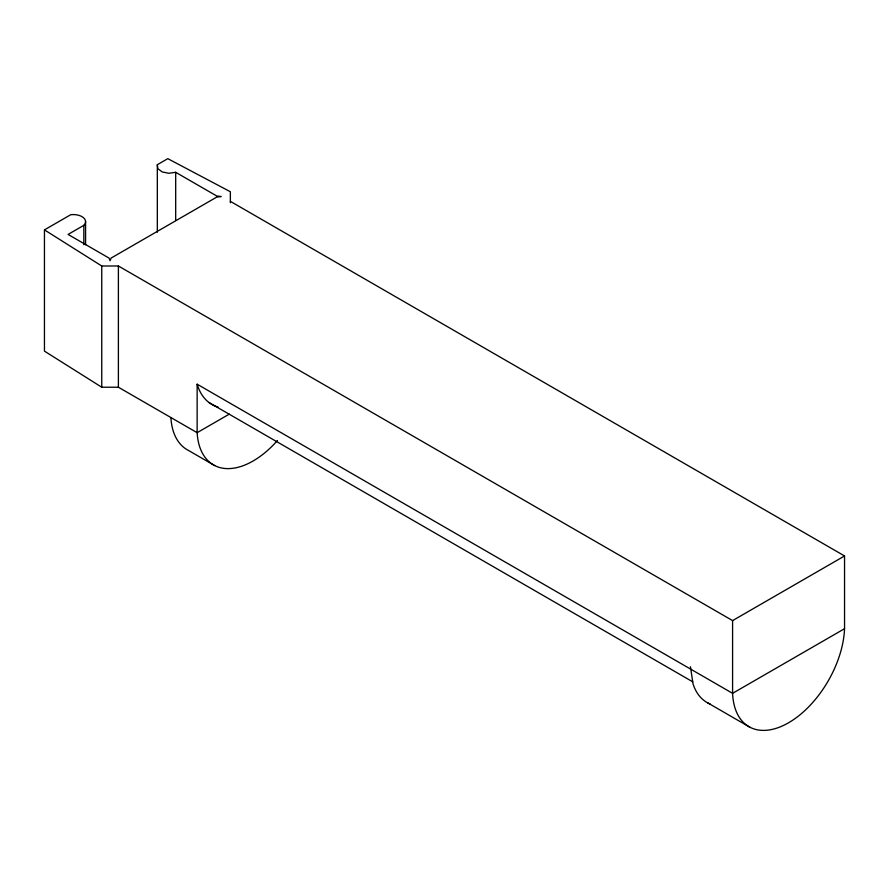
<?xml version="1.0" encoding="UTF-8"?>
<svg xmlns="http://www.w3.org/2000/svg" width="889" height="889" viewBox="0 0 889 889"><rect width="100%" height="100%" fill="white"/><g stroke="black" fill="none" stroke-linecap="round" stroke-linejoin="round"><path stroke-width="1.33" d="M277.446 440.522A79.332 45.806 -60 0 1 197.136 432.687L118.393 387.226L101.746 387.226L44.45 351.122L44.45 229.884L70.698 214.727A12.29 7.101 0 0 1 83.299 217.538A12.29 7.101 0 0 1 83.822 225.339L83.822 244.631M157.32 232.229L157.32 164.721L167.81 158.664L230.362 191.735L230.362 202.759M83.822 225.339L68.075 234.429L109.014 258.066L110.069 260.688L111.114 258.066L216.638 197.147L221.172 196.547L216.638 195.936L175.689 172.299L168.877 173.277L162.243 171.955L157.931 168.754L157.32 164.721M229.295 414.118L197.136 432.687L197.136 384.192L732.592 693.331A79.254 45.761 -60 0 0 788.565 722.768A79.254 45.761 -60 0 0 844.55 628.69L844.55 555.958L230.362 201.347M44.45 229.884L101.746 265.989L118.393 265.989L732.592 620.6L844.55 555.958M844.55 628.69L732.592 693.331L732.592 620.6M208.993 402.528L692.72 681.807M707.855 702.955L749.86 727.202M214.749 465.614L188.501 450.456A79.332 45.806 -60 0 1 170.888 417.53M690.453 666.739L693.031 683.841A79.254 45.761 -60 0 0 710.2 704.044M175.689 172.299L175.689 220.516M118.393 265.989L118.393 387.226M101.746 265.989L101.746 387.226M85.577 221.394L85.577 244.819M218.127 407.095A82.466 47.606 -60 0 1 197.136 384.192"/></g></svg>
